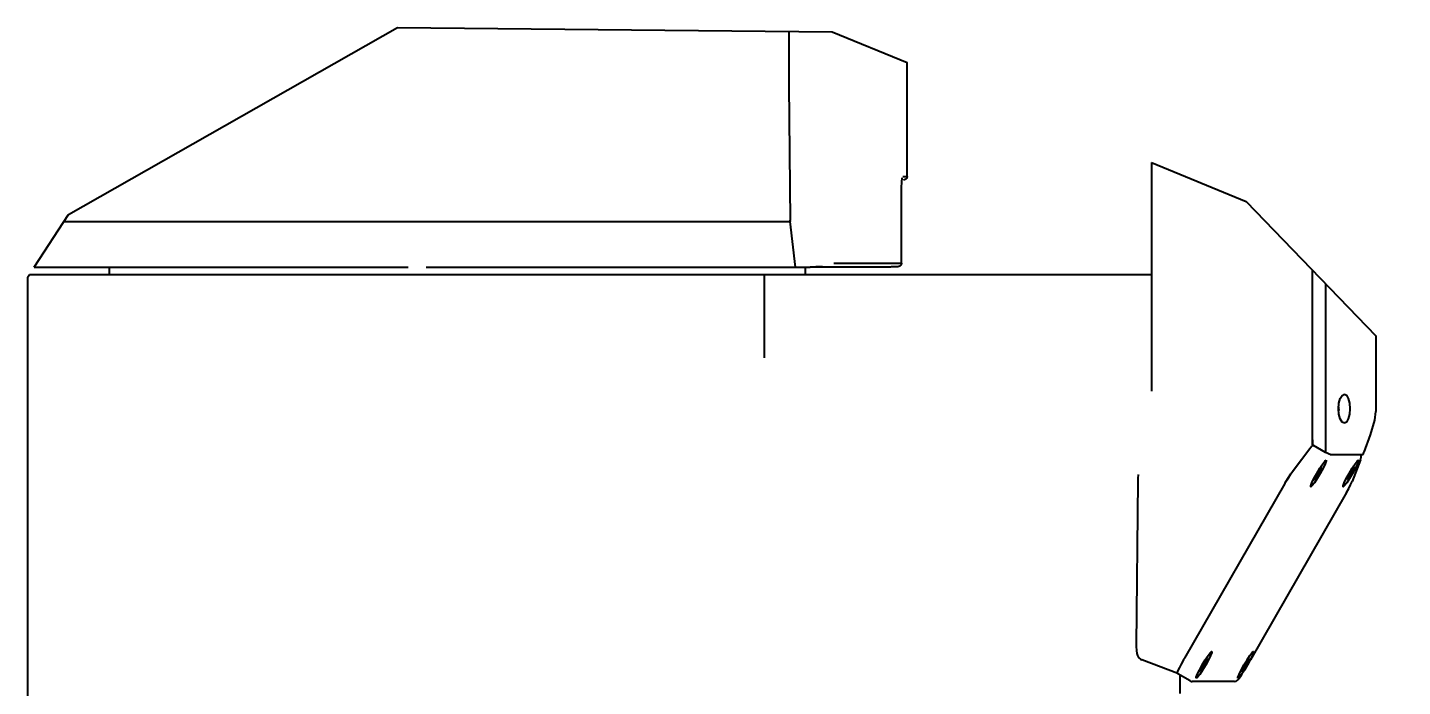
# Model space of a CAD drawing. Header units: millimetres. Extents: x 4086 to 8300, y 123 to 1549.
# Drawn here: x 7314.8 to 7386.8, y 383 to 417.5 of the extents above; entities that cross this region are included whole.
import ezdxf

# ---------------------------------------------------------------- set-up
doc = ezdxf.new("R2010")
doc.units = ezdxf.units.MM
doc.styles.get("Standard").update_dxf_attribs({"font": 'simsun.ttc'})
doc.dimstyles.new('直径标注', dxfattribs={"dimtxt": 5, "dimasz": 5, "dimexe": 1.5, "dimexo": 0, "dimtad": 1, "dimtoh": 1, "dimdec": 0, "dimlfac": 10, "dimdsep": 46, "dimtxsty": 'Standard', "dimblk": '_FILLED', "dimcen": 0.09, "dimadec": 0, "dimazin": 0, "dimtol": 1, "dimtp": 0.001, "dimtm": 0.001, "dimtfac": 1, "dimtdec": 0, "dimtofl": 0, "dimtmove": 0, "dimatfit": 3, "dimldrblk": '_FILLED', "dimfxl": 1, "dimtolj": 1, "dimarcsym": 0})

# ---------------------------------------------------------------- blocks, each defined once
blk = doc.blocks.new('_FILLED')
at = {"color": 0, "linetype": 'ByBlock'}
blk.add_solid([(0, 0), (-1, 0.143), (-1, -0.143)], dxfattribs=at)
blk = doc.blocks.new('*D2222')
at = {"color": 0, "lineweight": -2}
for p in [(7368.448, 380.73), (7450.625, 382.838)]:
    blk.add_line(p, (7393.154, 382.838), dxfattribs=at)
at = {"color": 0}
for p, q in [((7362.809, 380.256), (7362.989, 380.256)), ((7362.899, 380.166), (7362.899, 380.346))]:
    blk.add_line(p, q, dxfattribs=at)
at = {"layer": 'Defpoints', "color": 0}
for p in [(7362.332, 380.208), (7363.466, 380.305)]:
    blk.add_point(p, dxfattribs=at)
at = {"color": 0, "linetype": 'ByBlock', "lineweight": -2, "xscale": 5, "yscale": 5, "zscale": 5, "rotation": 184.8779594182185}
blk.add_blockref('_FILLED', (7363.466, 380.305), dxfattribs=at)
at = {"color": 0, "insert": (7422.202, 388.378), "char_height": 5, "attachment_point": 5}
blk.add_mtext('\\A1;\\A1;{\\H1.4x;2-M6\\fSource Han Sans CN Normal|b0|i0|c134|p34;\\H0.714286x;\\C0; \\fSource Han Sans CN Normal|b0|i0|c0|p34;\\H1.399999x;\\C7;depth\\fSimSun|b0|i0|c134|p2;\\H1x;\\C256;10}', dxfattribs=at)

msp = doc.modelspace()

# ---------------------------------------------------------------- linework, layer by layer
at = {"color": 7, "linetype": 'Continuous'}
for p, q in [((7316.97815, 407.66978), (7334.18536, 417.45735)), ((7334.18536, 417.45735), (7356.93332, 417.23511)), ((7356.93332, 417.23511), (7360.86327, 415.62531)), ((7360.84774, 409.66774), (7360.86327, 415.62531)), ((7373.63871, 410.39218), (7373.63871, 398.43701)), ((7373.63871, 410.39218), (7378.59468, 408.3621)), ((7360.5854, 409.46962), (7360.60506, 409.4747)), ((7360.60084, 409.58793), (7360.60154, 409.59103)), ((7360.62241, 409.66774), (7360.84774, 409.66774)), ((7360.71319, 409.4838), (7360.66156, 409.47569)), ((7378.59468, 408.3621), (7385.38086, 401.32825)), ((7315.18481, 404.91841), (7316.97815, 407.66978)), ((7316.74622, 407.31394), (7354.73503, 407.31394)), ((7354.73462, 407.34225), (7354.73381, 407.37688)), ((7354.73462, 407.34225), (7354.73503, 407.31394)), ((7355.00532, 404.91841), (7354.73503, 407.31394)), ((7357.0216, 405.13683), (7360.55336, 405.13683)), ((7314.83007, 404.37416), (7314.9375, 404.53899)), ((7314.83007, 404.37416), (7314.83007, 334.53607)), ((7314.9375, 404.53899), (7373.63871, 404.53899)), ((7315.18481, 404.91841), (7334.75313, 404.91841)), ((7319.09854, 404.91841), (7319.09854, 404.53899)), ((7335.68423, 404.91841), (7355.00532, 404.91841)), ((7353.39133, 400.17566), (7353.39133, 404.53899)), ((7355.01439, 404.9151), (7355.77162, 404.9284)), ((7355.52282, 404.9151), (7355.52282, 404.53899)), ((7359.19173, 404.9151), (7355.77193, 404.9151)), ((7356.48053, 404.93517), (7356.83722, 404.94144)), ((7359.94896, 404.9284), (7359.19173, 404.9151)), ((7359.67871, 404.92884), (7359.73381, 404.93004)), ((7359.73381, 404.93004), (7359.99631, 404.93491)), ((7359.97219, 404.93448), (7359.94869, 404.9284)), ((7360.36758, 404.94144), (7360.0109, 404.93517)), ((7382.06908, 395.61723), (7382.06866, 404.76133)), ((7382.74619, 404.05908), (7382.74619, 395.22917)), ((7385.38086, 401.32825), (7385.38086, 397.37495)), ((7383.44657, 397.79981), (7383.51326, 398.04389)), ((7383.42303, 397.51485), (7383.44657, 397.79981)), ((7383.44703, 397.22727), (7383.42303, 397.51485)), ((7383.4454, 397.55702), (7383.43979, 397.61518)), ((7383.44551, 397.47654), (7383.44012, 397.4202)), ((7383.44614, 397.53132), (7383.4454, 397.55702)), ((7383.44551, 397.47654), (7383.44618, 397.5019)), ((7383.44618, 397.5019), (7383.44614, 397.53132)), ((7383.51486, 396.98183), (7383.44703, 397.22727)), ((7382.05789, 395.67794), (7382.04858, 395.59412)), ((7384.76444, 395.23911), (7385.10069, 396.15548)), ((7381.05696, 394.28502), (7381.92498, 395.42568)), ((7381.06088, 394.29894), (7381.9288, 395.43974)), ((7381.9288, 395.43974), (7382.02831, 395.56653)), ((7382.04858, 395.59412), (7382.02831, 395.56653)), ((7382.11064, 395.57276), (7382.07046, 395.57276)), ((7382.74874, 395.22934), (7382.11064, 395.59119)), ((7382.97849, 395.11441), (7382.93804, 395.12943)), ((7382.97849, 395.11441), (7384.70103, 395.11441)), ((7384.60957, 395.04554), (7384.58021, 395.12619)), ((7384.60907, 394.97443), (7384.60957, 395.04554)), ((7384.70261, 395.1154), (7384.70103, 395.11441)), ((7384.75575, 395.21812), (7384.76575, 395.24188)), ((7384.76444, 395.23911), (7384.76554, 395.24196)), ((7381.03355, 394.25926), (7381.06088, 394.29894)), ((7382.28866, 394.13408), (7382.44976, 394.4027)), ((7382.40941, 394.19795), (7382.42912, 394.26477)), ((7382.42912, 394.26477), (7382.44369, 394.33268)), ((7382.43585, 394.21555), (7382.44171, 394.24945)), ((7382.4613, 394.24607), (7382.44341, 394.25646)), ((7382.44369, 394.33268), (7382.45339, 394.40345)), ((7382.44976, 394.4027), (7382.59861, 394.6279)), ((7382.46129, 394.24607), (7382.46199, 394.25242)), ((7382.46199, 394.25242), (7382.46781, 394.27148)), ((7382.4874, 394.33773), (7382.46781, 394.27148)), ((7382.6184, 394.40405), (7382.47061, 394.13408)), ((7382.48065, 394.28535), (7382.54137, 394.48635)), ((7382.54137, 394.48635), (7382.54641, 394.54894)), ((7382.59861, 394.6279), (7382.71404, 394.77822)), ((7382.72857, 394.63091), (7382.6184, 394.40405)), ((7382.71404, 394.77822), (7382.77983, 394.83231)), ((7382.77983, 394.83231), (7382.78464, 394.83108)), ((7383.97966, 394.13408), (7384.14076, 394.4027)), ((7384.12411, 394.2331), (7384.05913, 394.27086)), ((7384.10331, 394.28655), (7384.08596, 394.31684)), ((7384.11605, 394.25859), (7384.10331, 394.28655)), ((7384.12411, 394.2331), (7384.11605, 394.25859)), ((7384.57092, 394.84301), (7384.13023, 393.70235)), ((7384.14076, 394.4027), (7384.2896, 394.6279)), ((7384.15142, 394.26685), (7384.18214, 394.33998)), ((7384.3094, 394.40405), (7384.1616, 394.13408)), ((7384.17737, 394.30015), (7384.16193, 394.26164)), ((7384.20318, 394.3757), (7384.17737, 394.30015)), ((7384.18214, 394.33998), (7384.20795, 394.41553)), ((7384.22383, 394.45323), (7384.20318, 394.3757)), ((7384.20795, 394.41553), (7384.22864, 394.49318)), ((7384.22383, 394.45323), (7384.22781, 394.46566)), ((7384.22781, 394.46566), (7384.23133, 394.53974)), ((7384.22781, 394.46566), (7384.22961, 394.47982)), ((7384.22961, 394.47982), (7384.22864, 394.49318)), ((7384.2896, 394.6279), (7384.40504, 394.77822)), ((7384.41956, 394.63091), (7384.3094, 394.40405)), ((7384.47582, 394.78038), (7384.41956, 394.63091)), ((7384.47563, 394.83108), (7384.47582, 394.78038)), ((7375.38251, 384.47078), (7380.62532, 393.60996)), ((7381.97445, 393.48778), (7382.03071, 393.63726)), ((7382.03071, 393.63726), (7382.14087, 393.86412)), ((7382.17748, 393.84083), (7382.09881, 393.77751)), ((7382.14087, 393.86412), (7382.28866, 394.13408)), ((7382.22456, 393.94957), (7382.17739, 393.92625)), ((7382.2013, 393.86373), (7382.17748, 393.84083)), ((7382.21165, 393.88244), (7382.22967, 393.90901)), ((7382.2677, 393.97618), (7382.22456, 393.94957)), ((7382.28094, 393.959), (7382.22967, 393.90901)), ((7382.31628, 394.01146), (7382.24237, 394.05441)), ((7382.26572, 393.93505), (7382.30542, 393.98859)), ((7382.30659, 394.00596), (7382.2677, 393.97618)), ((7382.28553, 394.07364), (7382.26772, 394.06483)), ((7382.29829, 393.97898), (7382.28094, 393.959)), ((7382.32959, 394.1007), (7382.28553, 394.07364)), ((7382.47061, 394.13408), (7382.30951, 393.86547)), ((7382.31627, 394.01147), (7382.31534, 394.00526)), ((7382.36381, 394.06211), (7382.3255, 394.0103)), ((7382.36842, 394.13045), (7382.32959, 394.1007)), ((7382.38325, 394.14748), (7382.36842, 394.13045)), ((7382.39407, 394.1102), (7382.4048, 394.12962)), ((7382.4048, 394.12962), (7382.42282, 394.17145)), ((7382.42282, 394.17145), (7382.43585, 394.21555)), ((7383.7217, 393.63726), (7383.83196, 393.86429)), ((7383.83196, 393.86429), (7383.97966, 394.13408)), ((7383.89915, 393.87647), (7383.8364, 393.81928)), ((7383.83927, 393.83041), (7383.8364, 393.81928)), ((7384.00051, 393.86547), (7383.85166, 393.64027)), ((7383.95483, 393.93472), (7383.89915, 393.87647)), ((7384.00379, 393.99321), (7383.95483, 393.93472)), ((7383.95789, 393.97271), (7384.00861, 394.03316)), ((7383.95956, 393.34381), (7384.05683, 393.53552)), ((7384.1616, 394.13408), (7384.00051, 393.86547)), ((7384.00379, 393.99321), (7384.03009, 394.02623)), ((7384.0311, 394.02696), (7384.00797, 394.0404)), ((7384.02536, 394.05748), (7384.00861, 394.03316)), ((7384.00926, 394.0405), (7384.02365, 394.0635)), ((7384.01058, 394.17497), (7384.064, 394.13457)), ((7384.03655, 394.07979), (7384.02536, 394.05748)), ((7384.03009, 394.02623), (7384.0311, 394.02696)), ((7384.0392, 394.09415), (7384.03655, 394.07979)), ((7384.05103, 394.11054), (7384.064, 394.13457)), ((7384.05683, 393.53552), (7384.13023, 393.70235)), ((7384.10327, 394.15251), (7384.11602, 394.16591)), ((7384.12922, 394.23144), (7384.12411, 394.2331)), ((7384.12671, 394.18557), (7384.13569, 394.20385)), ((7384.12672, 394.18556), (7384.14438, 394.22372)), ((7384.13569, 394.20385), (7384.14661, 394.2269)), ((7383.84506, 393.13681), (7378.82092, 384.37882)), ((7381.97464, 393.43708), (7381.97445, 393.48778)), ((7383.84506, 393.13681), (7383.95956, 393.34381)), ((7372.84417, 385.14661), (7372.84411, 385.07828)), ((7375.00813, 383.67144), (7373.12988, 384.37301)), ((7375.20525, 384.15758), (7375.32372, 384.37074)), ((7375.28896, 384.3056), (7375.32372, 384.37074)), ((7375.37169, 384.45363), (7375.38251, 384.47078)), ((7376.29331, 384.11218), (7376.4544, 384.38079)), ((7376.4164, 384.1715), (7376.40556, 384.1627)), ((7376.4176, 384.17938), (7376.43059, 384.20337)), ((7376.43695, 384.20803), (7376.45644, 384.19671)), ((7376.44297, 384.2184), (7376.47107, 384.29356)), ((7376.4544, 384.38079), (7376.60325, 384.606)), ((7376.45643, 384.1967), (7376.45697, 384.19862)), ((7376.45697, 384.19862), (7376.46311, 384.21394)), ((7376.46311, 384.21394), (7376.47322, 384.23862)), ((7376.47107, 384.29356), (7376.49427, 384.37113)), ((7376.50136, 384.31391), (7376.47322, 384.23862)), ((7376.62304, 384.38214), (7376.47525, 384.11218)), ((7376.49427, 384.37113), (7376.51238, 384.45079)), ((7376.52456, 384.39148), (7376.50136, 384.31391)), ((7376.54263, 384.47101), (7376.52456, 384.39148)), ((7376.54175, 384.47111), (7376.54747, 384.5216)), ((7376.60325, 384.606), (7376.71868, 384.75631)), ((7376.73321, 384.60901), (7376.62304, 384.38214)), ((7378.47662, 384.11218), (7378.63771, 384.38079)), ((7378.56834, 384.12905), (7378.57633, 384.17924)), ((7378.64409, 384.22869), (7378.5695, 384.27203)), ((7378.57633, 384.17924), (7378.57953, 384.23195)), ((7378.57953, 384.23195), (7378.57845, 384.26683)), ((7378.61966, 384.15655), (7378.64632, 384.2171)), ((7378.63771, 384.38079), (7378.78656, 384.606)), ((7378.64834, 384.23191), (7378.64408, 384.2287)), ((7378.65249, 384.29129), (7378.64449, 384.24102)), ((7378.6842, 384.30856), (7378.65754, 384.24802)), ((7378.80635, 384.38214), (7378.65856, 384.11218)), ((7378.70601, 384.38947), (7378.71201, 384.40476)), ((7378.70882, 384.38163), (7378.73119, 384.47347)), ((7378.71201, 384.40476), (7378.71739, 384.4201)), ((7378.71739, 384.4201), (7378.72214, 384.43549)), ((7378.73119, 384.47347), (7378.73728, 384.53143)), ((7378.78656, 384.606), (7378.902, 384.75631)), ((7378.91652, 384.60901), (7378.80635, 384.38214)), ((7375.0052, 383.67343), (7375.00651, 383.7195)), ((7375.00525, 383.66664), (7375.0052, 383.67343)), ((7375.00584, 383.66175), (7375.00525, 383.66664)), ((7375.00651, 383.7195), (7375.04168, 383.82006)), ((7375.66481, 383.27188), (7375.01183, 383.6513)), ((7375.13449, 382.61948), (7375.13449, 383.58003)), ((7375.97928, 383.41518), (7375.97909, 383.46588)), ((7376.04987, 383.46805), (7375.98409, 383.41396)), ((7376.17338, 383.81083), (7376.11966, 383.7643)), ((7376.14551, 383.84222), (7376.29331, 384.11218)), ((7376.14971, 383.79764), (7376.20796, 383.85502)), ((7376.17338, 383.81083), (7376.17996, 383.81786)), ((7376.24001, 383.87714), (7376.17996, 383.81786)), ((7376.20796, 383.85502), (7376.26116, 383.91518)), ((7376.2713, 384.01477), (7376.23741, 384.01662)), ((7376.29307, 383.93742), (7376.24001, 383.87714)), ((7376.26116, 383.91518), (7376.30928, 383.97763)), ((7376.26134, 384.05716), (7376.32607, 384.01954)), ((7376.30981, 383.95821), (7376.29307, 383.93742)), ((7376.37544, 384.10888), (7376.30568, 384.13996)), ((7376.32351, 383.99992), (7376.30928, 383.97763)), ((7376.47525, 384.11218), (7376.31415, 383.84357)), ((7376.35083, 384.15793), (7376.33364, 384.15886)), ((7376.36571, 384.03552), (7376.34471, 384.005)), ((7376.37544, 384.10888), (7376.39001, 384.13212)), ((7376.38076, 384.08791), (7376.37544, 384.10888)), ((7376.39001, 384.13212), (7376.40407, 384.15562)), ((7378.1624, 383.46588), (7378.21866, 383.61536)), ((7378.16259, 383.41518), (7378.1624, 383.46588)), ((7378.21866, 383.61536), (7378.32882, 383.84222)), ((7378.37539, 383.82836), (7378.28551, 383.75302)), ((7378.32882, 383.84222), (7378.47662, 384.11218)), ((7378.39237, 383.87463), (7378.33682, 383.83316)), ((7378.49746, 383.84357), (7378.34862, 383.61836)), ((7378.43033, 383.96615), (7378.3747, 383.92462)), ((7378.48108, 383.94316), (7378.37539, 383.82836)), ((7378.44404, 383.91972), (7378.39237, 383.87463)), ((7378.482, 384.01125), (7378.43033, 383.96615)), ((7378.49159, 383.96824), (7378.44404, 383.91972)), ((7378.52947, 384.0597), (7378.482, 384.01125)), ((7378.5095, 383.98497), (7378.48974, 383.99645)), ((7378.49159, 383.96824), (7378.5049, 383.98196)), ((7378.65856, 384.11218), (7378.49746, 383.84357)), ((7378.5205, 384.01523), (7378.49919, 383.99705)), ((7378.5049, 383.98196), (7378.50949, 383.98498)), ((7378.54623, 384.08178), (7378.52947, 384.0597)), ((7378.56045, 384.10713), (7378.54623, 384.08178)), ((7378.56834, 384.12905), (7378.56045, 384.10713)), ((7378.58079, 384.0872), (7378.59278, 384.10673)), ((7378.59278, 384.10673), (7378.607, 384.13209)), ((7378.607, 384.13209), (7378.61966, 384.15655)), ((7377.97507, 383.24515), (7375.76436, 383.24515)), ((7375.98409, 383.41396), (7375.97928, 383.41518))]:
    msp.add_line(p, q, dxfattribs=at)
for points in [[(7354.6713, 417.25721), (7354.66912, 414.44594), (7354.73412, 407.3773)], [(7360.57153, 409.27928), (7360.57743, 409.37367), (7360.58367, 409.45251), (7360.59, 409.51517), (7360.59602, 409.56086), (7360.60084, 409.58793)], [(7360.84793, 409.6663), (7360.8465, 409.64208), (7360.84113, 409.61502), (7360.83057, 409.58608), (7360.81359, 409.55651), (7360.78892, 409.52787), (7360.75606, 409.50283), (7360.71319, 409.4838)], [(7360.55336, 405.13683), (7360.55387, 408.59992), (7360.5552, 408.75991), (7360.55783, 408.90935), (7360.56155, 409.04646), (7360.56618, 409.17003), (7360.57153, 409.27928)], [(7354.7373, 407.29378), (7354.73577, 407.31717), (7354.73462, 407.34225)], [(7360.55372, 405.13368), (7360.55257, 405.11006), (7360.5475, 405.08286), (7360.5372, 405.05365), (7360.52048, 405.02381), (7360.49597, 404.9948), (7360.46278, 404.96913), (7360.4195, 404.9497), (7360.36737, 404.94144)], [(7355.00197, 404.94804), (7355.00584, 404.92953), (7355.01004, 404.91841)], [(7356.42928, 404.93428), (7356.0968, 404.9289), (7356.05244, 404.9284)], [(7359.67189, 404.92865), (7359.67208, 404.92865), (7359.67422, 404.92872)], [(7383.51326, 398.04389), (7383.61361, 398.21259), (7383.73144, 398.27366)], [(7383.73144, 398.27366), (7383.84118, 398.21682), (7383.93257, 398.05128), (7383.99143, 397.80505), (7384.01177, 397.51485)], [(7384.01177, 397.51485), (7383.99162, 397.22588), (7383.93343, 396.98085), (7383.84275, 396.81461), (7383.73144, 396.75604)], [(7385.10069, 396.15548), (7385.32023, 396.91759), (7385.38082, 397.37526)], [(7383.73144, 396.75604), (7383.61579, 396.81481), (7383.51486, 396.98183)], [(7382.06536, 395.89447), (7382.06349, 395.77802), (7382.05789, 395.67794)], [(7382.11064, 395.59119), (7382.09563, 395.59989), (7382.08306, 395.60754), (7382.07395, 395.61346), (7382.06908, 395.61723)], [(7382.93804, 395.12943), (7382.85681, 395.17009), (7382.74874, 395.22934)], [(7384.57092, 394.84301), (7384.595, 394.91248), (7384.60907, 394.97443)], [(7384.70309, 395.11513), (7384.70849, 395.12504), (7384.73516, 395.17558), (7384.75575, 395.21812)], [(7380.65651, 393.66676), (7380.8026, 393.91307), (7380.92799, 394.10945), (7381.0635, 394.29641)], [(7382.46664, 394.2541), (7382.46156, 394.24606), (7382.46129, 394.24607)], [(7382.51178, 394.47697), (7382.50211, 394.40632), (7382.4874, 394.33773)], [(7382.78464, 394.83108), (7382.78482, 394.78038), (7382.72857, 394.63091)], [(7384.15142, 394.26685), (7384.13921, 394.24378), (7384.12922, 394.23144)], [(7384.40504, 394.77822), (7384.47082, 394.83231), (7384.47563, 394.83108)], [(7372.95134, 394.08064), (7372.94444, 394.04118), (7372.92973, 393.90271), (7372.9228, 393.73042), (7372.84417, 385.14662)], [(7380.62532, 393.60996), (7380.63416, 393.62792), (7380.64087, 393.64738), (7380.64507, 393.66693)], [(7380.65651, 393.66676), (7380.79944, 393.90387), (7380.93729, 394.11682)], [(7382.30951, 393.86547), (7382.16067, 393.64027), (7382.04523, 393.48995)], [(7382.17127, 393.83548), (7382.19217, 393.85791), (7382.21165, 393.88244)], [(7382.20129, 393.86375), (7382.22102, 393.88387), (7382.26572, 393.93505)], [(7382.30659, 394.00596), (7382.31577, 394.01161), (7382.31627, 394.01147)], [(7382.36381, 394.06211), (7382.37909, 394.08552), (7382.39407, 394.1102)], [(7382.40941, 394.19795), (7382.39824, 394.17216), (7382.38325, 394.14748)], [(7383.66563, 393.43708), (7383.66545, 393.48778), (7383.7217, 393.63726)], [(7383.85166, 393.64027), (7383.73622, 393.48995), (7383.67044, 393.43586), (7383.66563, 393.43708)], [(7383.84122, 393.85923), (7383.84088, 393.84373), (7383.83927, 393.83041)], [(7383.84122, 393.85923), (7383.90209, 393.91458), (7383.95789, 393.97271)], [(7384.0392, 394.09415), (7384.03112, 394.11968), (7384.01838, 394.14764), (7384.01466, 394.15413)], [(7384.064, 394.13457), (7384.0859, 394.14205), (7384.10327, 394.15251)], [(7384.11602, 394.16591), (7384.12277, 394.17789), (7384.12671, 394.18557)], [(7382.04523, 393.48995), (7381.97945, 393.43586), (7381.97464, 393.43708)], [(7372.84411, 385.07828), (7372.85236, 384.86046), (7372.86974, 384.71414), (7372.89858, 384.607), (7372.96084, 384.49657), (7373.07956, 384.39605), (7373.13, 384.37297)], [(7375.31428, 384.35728), (7375.33475, 384.39216), (7375.35346, 384.42367), (7375.37169, 384.45363)], [(7376.44297, 384.2184), (7376.43008, 384.19186), (7376.4164, 384.1715)], [(7376.54263, 384.47101), (7376.53508, 384.46426), (7376.52498, 384.45752), (7376.51238, 384.45079)], [(7376.71868, 384.75631), (7376.78447, 384.8104), (7376.78928, 384.80918)], [(7376.78928, 384.80918), (7376.78946, 384.75848), (7376.73321, 384.60901)], [(7378.64408, 384.2287), (7378.64357, 384.22935), (7378.64449, 384.24102)], [(7378.65397, 384.39896), (7378.65568, 384.34401), (7378.65249, 384.29129)], [(7378.70882, 384.38163), (7378.70576, 384.37115), (7378.6842, 384.30856)], [(7378.902, 384.75631), (7378.96778, 384.8104), (7378.97259, 384.80918)], [(7378.97259, 384.80918), (7378.97277, 384.75848), (7378.91652, 384.60901)], [(7375.01154, 383.6508), (7375.00972, 383.65299), (7375.00857, 383.66633)], [(7375.04168, 383.82006), (7375.11401, 383.97932), (7375.20525, 384.15758)], [(7375.97909, 383.46588), (7376.03535, 383.61536), (7376.14551, 383.84222)], [(7376.31415, 383.84357), (7376.16531, 383.61836), (7376.04987, 383.46805)], [(7376.14971, 383.79764), (7376.16109, 383.80216), (7376.17118, 383.80891), (7376.17338, 383.81083)], [(7376.32607, 384.01954), (7376.3009, 384.01574), (7376.2713, 384.01477)], [(7376.32607, 384.01954), (7376.32965, 384.01525), (7376.32351, 383.99992)], [(7376.33954, 383.99786), (7376.35653, 384.02201), (7376.36569, 384.03553)], [(7376.40556, 384.1627), (7376.38043, 384.15891), (7376.35083, 384.15793)], [(7376.36569, 384.03553), (7376.37021, 384.04237), (7376.37695, 384.05355)], [(7376.37695, 384.05355), (7376.38127, 384.06944), (7376.38076, 384.08791)], [(7378.34862, 383.61836), (7378.23318, 383.46805), (7378.1674, 383.41396), (7378.16259, 383.41518)], [(7378.2289, 383.42007), (7378.29725, 383.5126), (7378.38241, 383.63801)], [(7378.50949, 383.98498), (7378.50967, 383.98451), (7378.50464, 383.97523)], [(7378.58079, 384.0872), (7378.55354, 384.05064), (7378.5205, 384.01523)], [(7375.66481, 383.27188), (7375.69649, 383.25707), (7375.73016, 383.24809), (7375.76436, 383.24515)], [(7377.97507, 383.24515), (7378.06217, 383.2645), (7378.12408, 383.30475), (7378.1738, 383.3538), (7378.2289, 383.42007)]]:
    msp.add_lwpolyline(points, dxfattribs=at)

# ---------------------------------------------------------------- dimensions: what is measured, and where the dimension line sits
dim = msp.add_diameter_dim_2p(p1=(7362.33171, 380.20774), p2=(7363.46584, 380.30453), text='\\A1;{\\H1.4x;2-M6\\fSource Han Sans CN Normal|b0|i0|c134|p34;\\H0.714286x;\\C0; \\fSource Han Sans CN Normal|b0|i0|c0|p34;\\H1.399999x;\\C7;depth\\fSimSun|b0|i0|c134|p2;\\H1x;\\C256;10}', dimstyle='直径标注', override={"dimtxsty": 'Standard'})
dim.commit()
dim.dimension.update_dxf_attribs({"geometry": '*D2222', "text_midpoint": (7393.15423, 382.83822), "dimtype": 163})

doc.saveas('drawing.dxf')
